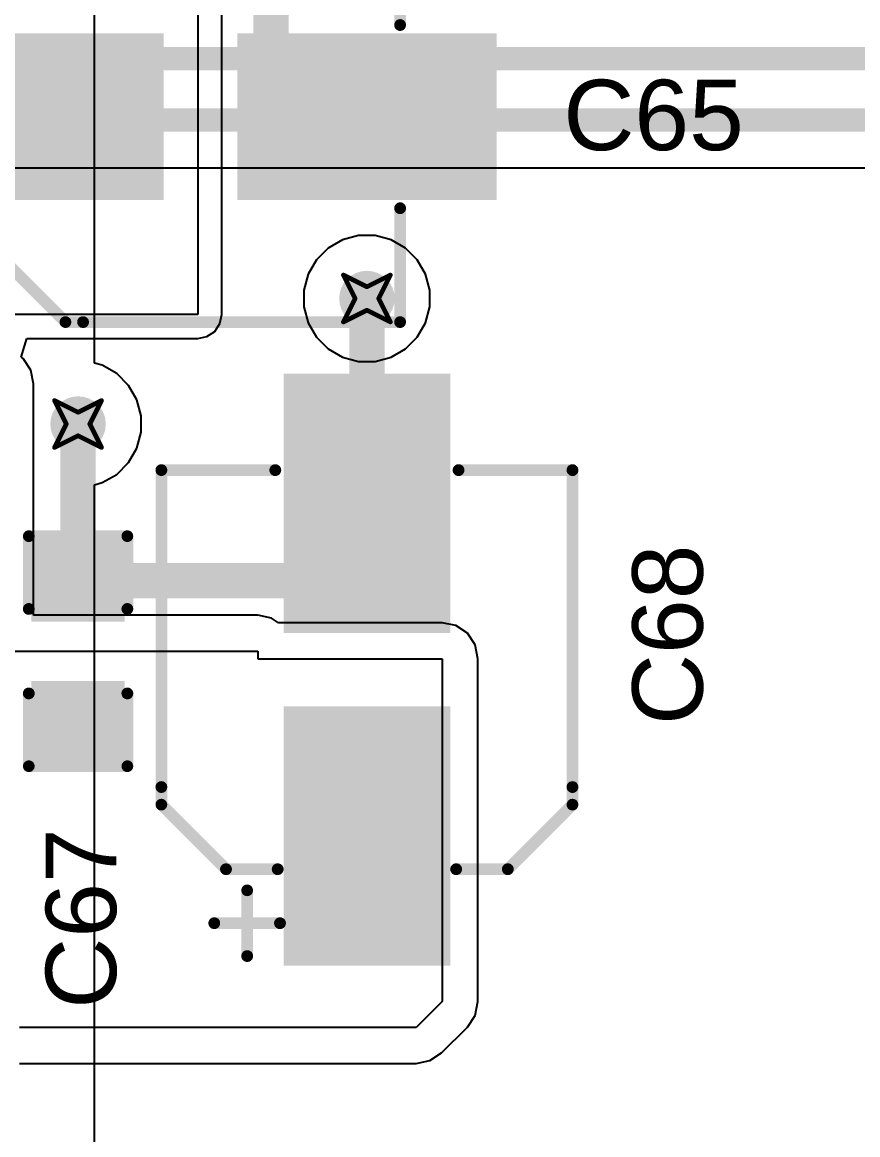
# Model space of a CAD drawing. Header units: inches. Extents: x -36 to 349, y -11 to 240.
# Drawn here: x 99.58 to 108.62, y 35.01 to 47.05 of the extents above; entities that cross this region are included whole.
import ezdxf

# ---------------------------------------------------------------- set-up
doc = ezdxf.new("R2010")
doc.units = ezdxf.units.IN
for name, color, linetype in [('Bottom Layer', 5, 'Continuous'), ('Drill Drawing', 1, 'Continuous'), ('Layer 1', 16, 'Continuous'), ('Layer 2', 76, 'Continuous'), ('Top Layer', 1, 'Continuous'), ('Top Overlay', 2, 'Continuous'), ('Top Paste', 8, 'Continuous'), ('Top Solder', 216, 'Continuous'), ('Via Holes', 16, 'Continuous')]:
    doc.layers.add(name, color=color, linetype=linetype)
doc.styles.add('Arial', font='', dxfattribs={"height": 0.2})
doc.styles.get('Arial').set_extended_font_data('Arial')

# ---------------------------------------------------------------- blocks, each defined once
blk = doc.blocks.new('RVT1E100M0405__33')
at = {"layer": 'Top Layer'}
for points in [[(-3.1, 0.8), (-0.5, 0.8), (-0.5, -0.8), (-3.1, -0.8)], [(0.5, 0.8), (3.1, 0.8), (3.1, -0.8), (0.5, -0.8)]]:
    blk.add_hatch(color=1, dxfattribs=at).paths.add_polyline_path(points)
at = {"layer": 'Top Paste'}
for points in [[(-3.1, 0.8), (-0.5, 0.8), (-0.5, -0.8), (-3.1, -0.8)], [(0.5, 0.8), (3.1, 0.8), (3.1, -0.8), (0.5, -0.8)]]:
    blk.add_hatch(color=8, dxfattribs=at).paths.add_polyline_path(points)
at = {"layer": 'Top Solder'}
for points in [[(-3.202, 0.902), (-0.398, 0.902), (-0.398, -0.902), (-3.202, -0.902)], [(0.398, 0.902), (3.202, 0.902), (3.202, -0.902), (0.398, -0.902)]]:
    blk.add_hatch(color=216, dxfattribs=at).paths.add_polyline_path(points)
at = {"layer": 'Top Overlay'}
for points in [[(-1.46, 2.223, 0.127, 0.127, 0), (-2.159, 1.524, 0.127, 0.127, 0)], [(-1.46, 2.223, 0.127, 0.127, 0), (-1.27, 2.223, 0.127, 0.127, 0)], [(-1.27, 2.223, 0.127, 0.127, 0), (2.159, 2.223, 0.127, 0.127, 0)], [(2.159, 2.223, 0.127, 0.127, 0), (2.159, 0.991, 0.127, 0.127, 0)], [(-2.743, 1.651, 0.127, 0.127, 0), (-2.743, 0.94, 0.127, 0.127, 0)], [(-2.159, 1.524, 0.127, 0.127, 0), (-2.159, 0.965, 0.127, 0.127, 0)], [(-3.099, 1.295, 0.127, 0.127, 0), (-2.388, 1.295, 0.127, 0.127, 0)], [(-2.159, -0.965, 0.127, 0.127, 0), (-2.159, -1.524, 0.127, 0.127, 0)], [(2.159, -0.991, 0.127, 0.127, 0), (2.159, -2.223, 0.127, 0.127, 0)], [(-2.159, -1.524, 0.127, 0.127, 0), (-1.46, -2.223, 0.127, 0.127, 0)], [(-1.46, -2.223, 0.127, 0.127, 0), (-1.27, -2.223, 0.127, 0.127, 0)], [(-1.27, -2.223, 0.127, 0.127, 0), (2.159, -2.223, 0.127, 0.127, 0)]]:
    blk.add_lwpolyline(points, format="xyseb", dxfattribs=at)
for points in [[(-1.492, 2.223, 0.0635, 0.0635, 1), (-1.429, 2.223, 0.0635, 0.0635, 1)], [(-1.492, 2.223, 0.0635, 0.0635, 1), (-1.429, 2.223, 0.0635, 0.0635, 1)], [(-1.302, 2.223, 0.0635, 0.0635, 1), (-1.238, 2.223, 0.0635, 0.0635, 1)], [(-1.302, 2.223, 0.0635, 0.0635, 1), (-1.238, 2.223, 0.0635, 0.0635, 1)], [(2.127, 2.223, 0.0635, 0.0635, 1), (2.191, 2.223, 0.0635, 0.0635, 1)], [(2.127, 2.223, 0.0635, 0.0635, 1), (2.191, 2.223, 0.0635, 0.0635, 1)], [(-2.775, 1.651, 0.0635, 0.0635, 1), (-2.711, 1.651, 0.0635, 0.0635, 1)], [(-2.191, 1.524, 0.0635, 0.0635, 1), (-2.127, 1.524, 0.0635, 0.0635, 1)], [(-2.191, 1.524, 0.0635, 0.0635, 1), (-2.127, 1.524, 0.0635, 0.0635, 1)], [(-3.131, 1.295, 0.0635, 0.0635, 1), (-3.067, 1.295, 0.0635, 0.0635, 1)], [(-2.419, 1.295, 0.0635, 0.0635, 1), (-2.356, 1.295, 0.0635, 0.0635, 1)], [(-2.775, 0.94, 0.0635, 0.0635, 1), (-2.711, 0.94, 0.0635, 0.0635, 1)], [(-2.191, 0.965, 0.0635, 0.0635, 1), (-2.127, 0.965, 0.0635, 0.0635, 1)], [(2.127, 0.991, 0.0635, 0.0635, 1), (2.191, 0.991, 0.0635, 0.0635, 1)], [(-2.191, -0.965, 0.0635, 0.0635, 1), (-2.127, -0.965, 0.0635, 0.0635, 1)], [(2.127, -0.991, 0.0635, 0.0635, 1), (2.191, -0.991, 0.0635, 0.0635, 1)], [(-2.191, -1.524, 0.0635, 0.0635, 1), (-2.127, -1.524, 0.0635, 0.0635, 1)], [(-2.191, -1.524, 0.0635, 0.0635, 1), (-2.127, -1.524, 0.0635, 0.0635, 1)], [(-1.492, -2.223, 0.0635, 0.0635, 1), (-1.429, -2.223, 0.0635, 0.0635, 1)], [(-1.492, -2.223, 0.0635, 0.0635, 1), (-1.429, -2.223, 0.0635, 0.0635, 1)], [(-1.302, -2.223, 0.0635, 0.0635, 1), (-1.238, -2.223, 0.0635, 0.0635, 1)], [(-1.302, -2.223, 0.0635, 0.0635, 1), (-1.238, -2.223, 0.0635, 0.0635, 1)], [(2.127, -2.223, 0.0635, 0.0635, 1), (2.191, -2.223, 0.0635, 0.0635, 1)], [(2.127, -2.223, 0.0635, 0.0635, 1), (2.191, -2.223, 0.0635, 0.0635, 1)]]:
    blk.add_lwpolyline(points, format="xyseb", close=True, dxfattribs=at)
blk = doc.blocks.new('C___0603_34')
at = {"layer": 'Top Layer'}
for points in [[(-0.381, 0.445), (-0.381, -0.445), (-1.143, -0.445), (-1.143, 0.445)], [(1.143, 0.445), (1.143, -0.445), (0.381, -0.445), (0.381, 0.445)]]:
    blk.add_hatch(color=1, dxfattribs=at).paths.add_polyline_path(points)
at = {"layer": 'Top Paste'}
for points in [[(-0.381, 0.445), (-0.381, -0.445), (-1.143, -0.445), (-1.143, 0.445)], [(1.143, 0.445), (1.143, -0.445), (0.381, -0.445), (0.381, 0.445)]]:
    blk.add_hatch(color=8, dxfattribs=at).paths.add_polyline_path(points)
at = {"layer": 'Top Solder'}
for points in [[(-0.321, 0.504), (-0.321, -0.504), (-1.203, -0.504), (-1.203, 0.504)], [(1.203, 0.504), (1.203, -0.504), (0.321, -0.504), (0.321, 0.504)]]:
    blk.add_hatch(color=216, dxfattribs=at).paths.add_polyline_path(points)
at = {"layer": 'Top Overlay'}
for points in [[(-0.457, 0.533, 0.127, 0.127, 0), (-1.245, 0.533, 0.127, 0.127, 0)], [(-1.245, -0.533, 0.127, 0.127, 0), (-1.245, 0.533, 0.127, 0.127, 0)], [(1.245, 0.533, 0.127, 0.127, 0), (0.457, 0.533, 0.127, 0.127, 0)], [(1.245, -0.533, 0.127, 0.127, 0), (1.245, 0.533, 0.127, 0.127, 0)], [(-0.457, -0.533, 0.127, 0.127, 0), (-1.245, -0.533, 0.127, 0.127, 0)], [(1.245, -0.533, 0.127, 0.127, 0), (0.457, -0.533, 0.127, 0.127, 0)]]:
    blk.add_lwpolyline(points, format="xyseb", dxfattribs=at)
for points in [[(-1.276, 0.533, 0.0635, 0.0635, 1), (-1.213, 0.533, 0.0635, 0.0635, 1)], [(-1.276, 0.533, 0.0635, 0.0635, 1), (-1.213, 0.533, 0.0635, 0.0635, 1)], [(-0.489, 0.533, 0.0635, 0.0635, 1), (-0.425, 0.533, 0.0635, 0.0635, 1)], [(0.425, 0.533, 0.0635, 0.0635, 1), (0.489, 0.533, 0.0635, 0.0635, 1)], [(1.213, 0.533, 0.0635, 0.0635, 1), (1.276, 0.533, 0.0635, 0.0635, 1)], [(1.213, 0.533, 0.0635, 0.0635, 1), (1.276, 0.533, 0.0635, 0.0635, 1)], [(-1.276, -0.533, 0.0635, 0.0635, 1), (-1.213, -0.533, 0.0635, 0.0635, 1)], [(-1.276, -0.533, 0.0635, 0.0635, 1), (-1.213, -0.533, 0.0635, 0.0635, 1)], [(-0.489, -0.533, 0.0635, 0.0635, 1), (-0.425, -0.533, 0.0635, 0.0635, 1)], [(0.425, -0.533, 0.0635, 0.0635, 1), (0.489, -0.533, 0.0635, 0.0635, 1)], [(1.213, -0.533, 0.0635, 0.0635, 1), (1.276, -0.533, 0.0635, 0.0635, 1)], [(1.213, -0.533, 0.0635, 0.0635, 1), (1.276, -0.533, 0.0635, 0.0635, 1)]]:
    blk.add_lwpolyline(points, format="xyseb", close=True, dxfattribs=at)
blk = doc.blocks.new('RVT1E100M0405__36')
at = {"layer": 'Top Layer'}
for points in [[(-3.1, 0.8), (-0.5, 0.8), (-0.5, -0.8), (-3.1, -0.8)], [(0.5, 0.8), (3.1, 0.8), (3.1, -0.8), (0.5, -0.8)]]:
    blk.add_hatch(color=1, dxfattribs=at).paths.add_polyline_path(points)
at = {"layer": 'Top Paste'}
for points in [[(-3.1, 0.8), (-0.5, 0.8), (-0.5, -0.8), (-3.1, -0.8)], [(0.5, 0.8), (3.1, 0.8), (3.1, -0.8), (0.5, -0.8)]]:
    blk.add_hatch(color=8, dxfattribs=at).paths.add_polyline_path(points)
at = {"layer": 'Top Solder'}
for points in [[(-3.202, 0.902), (-0.398, 0.902), (-0.398, -0.902), (-3.202, -0.902)], [(0.398, 0.902), (3.202, 0.902), (3.202, -0.902), (0.398, -0.902)]]:
    blk.add_hatch(color=216, dxfattribs=at).paths.add_polyline_path(points)
at = {"layer": 'Top Overlay'}
for points in [[(-2.159, 1.524, 0.127, 0.127, 0), (-1.46, 2.223, 0.127, 0.127, 0)], [(-1.46, 2.223, 0.127, 0.127, 0), (-1.27, 2.223, 0.127, 0.127, 0)], [(-1.27, 2.223, 0.127, 0.127, 0), (2.159, 2.223, 0.127, 0.127, 0)], [(2.159, 0.991, 0.127, 0.127, 0), (2.159, 2.223, 0.127, 0.127, 0)], [(-2.743, 0.94, 0.127, 0.127, 0), (-2.743, 1.651, 0.127, 0.127, 0)], [(-2.159, 1.524, 0.127, 0.127, 0), (-2.159, 0.965, 0.127, 0.127, 0)], [(-3.099, 1.295, 0.127, 0.127, 0), (-2.388, 1.295, 0.127, 0.127, 0)], [(-2.159, -1.524, 0.127, 0.127, 0), (-2.159, -0.965, 0.127, 0.127, 0)], [(2.159, -2.223, 0.127, 0.127, 0), (2.159, -0.991, 0.127, 0.127, 0)], [(-2.159, -1.524, 0.127, 0.127, 0), (-1.46, -2.223, 0.127, 0.127, 0)], [(-1.46, -2.223, 0.127, 0.127, 0), (-1.27, -2.223, 0.127, 0.127, 0)], [(-1.27, -2.223, 0.127, 0.127, 0), (2.159, -2.223, 0.127, 0.127, 0)]]:
    blk.add_lwpolyline(points, format="xyseb", dxfattribs=at)
for points in [[(-1.492, 2.223, 0.0635, 0.0635, 1), (-1.429, 2.223, 0.0635, 0.0635, 1)], [(-1.492, 2.223, 0.0635, 0.0635, 1), (-1.429, 2.223, 0.0635, 0.0635, 1)], [(-1.302, 2.223, 0.0635, 0.0635, 1), (-1.238, 2.223, 0.0635, 0.0635, 1)], [(-1.302, 2.223, 0.0635, 0.0635, 1), (-1.238, 2.223, 0.0635, 0.0635, 1)], [(2.127, 2.223, 0.0635, 0.0635, 1), (2.191, 2.223, 0.0635, 0.0635, 1)], [(2.127, 2.223, 0.0635, 0.0635, 1), (2.191, 2.223, 0.0635, 0.0635, 1)], [(-2.775, 1.651, 0.0635, 0.0635, 1), (-2.711, 1.651, 0.0635, 0.0635, 1)], [(-2.191, 1.524, 0.0635, 0.0635, 1), (-2.127, 1.524, 0.0635, 0.0635, 1)], [(-2.191, 1.524, 0.0635, 0.0635, 1), (-2.127, 1.524, 0.0635, 0.0635, 1)], [(-3.131, 1.295, 0.0635, 0.0635, 1), (-3.067, 1.295, 0.0635, 0.0635, 1)], [(-2.419, 1.295, 0.0635, 0.0635, 1), (-2.356, 1.295, 0.0635, 0.0635, 1)], [(-2.775, 0.94, 0.0635, 0.0635, 1), (-2.711, 0.94, 0.0635, 0.0635, 1)], [(-2.191, 0.965, 0.0635, 0.0635, 1), (-2.127, 0.965, 0.0635, 0.0635, 1)], [(2.127, 0.991, 0.0635, 0.0635, 1), (2.191, 0.991, 0.0635, 0.0635, 1)], [(-2.191, -0.965, 0.0635, 0.0635, 1), (-2.127, -0.965, 0.0635, 0.0635, 1)], [(2.127, -0.991, 0.0635, 0.0635, 1), (2.191, -0.991, 0.0635, 0.0635, 1)], [(-2.191, -1.524, 0.0635, 0.0635, 1), (-2.127, -1.524, 0.0635, 0.0635, 1)], [(-2.191, -1.524, 0.0635, 0.0635, 1), (-2.127, -1.524, 0.0635, 0.0635, 1)], [(-1.492, -2.223, 0.0635, 0.0635, 1), (-1.429, -2.223, 0.0635, 0.0635, 1)], [(-1.492, -2.223, 0.0635, 0.0635, 1), (-1.429, -2.223, 0.0635, 0.0635, 1)], [(-1.302, -2.223, 0.0635, 0.0635, 1), (-1.238, -2.223, 0.0635, 0.0635, 1)], [(-1.302, -2.223, 0.0635, 0.0635, 1), (-1.238, -2.223, 0.0635, 0.0635, 1)], [(2.127, -2.223, 0.0635, 0.0635, 1), (2.191, -2.223, 0.0635, 0.0635, 1)], [(2.127, -2.223, 0.0635, 0.0635, 1), (2.191, -2.223, 0.0635, 0.0635, 1)]]:
    blk.add_lwpolyline(points, format="xyseb", close=True, dxfattribs=at)

msp = doc.modelspace()

# ---------------------------------------------------------------- hatches: boundary and pattern name
at = {"layer": 'Bottom Layer'}
h = msp.add_hatch(color=5, dxfattribs=at)
edge = h.paths.add_edge_path()
edge.add_arc((103.311, 44.057), 0.3, 0, 360)
h = msp.add_hatch(color=5, dxfattribs=at)
edge = h.paths.add_edge_path()
edge.add_arc((100.187, 42.699), 0.3, 0, 360)
at = {"layer": 'Layer 1'}
h = msp.add_hatch(color=16, dxfattribs=at)
edge = h.paths.add_edge_path()
edge.add_arc((103.311, 44.057), 0.3, 0, 360)
h = msp.add_hatch(color=16, dxfattribs=at)
edge = h.paths.add_edge_path()
edge.add_arc((100.187, 42.699), 0.3, 0, 360)
at = {"layer": 'Layer 2'}
h = msp.add_hatch(color=76, dxfattribs=at)
edge = h.paths.add_edge_path()
edge.add_arc((103.311, 44.057), 0.3, 0, 360)
h = msp.add_hatch(color=76, dxfattribs=at)
edge = h.paths.add_edge_path()
edge.add_arc((100.187, 42.699), 0.3, 0, 360)
at = {"layer": 'Top Layer'}
h = msp.add_hatch(color=1, dxfattribs=at)
edge = h.paths.add_edge_path()
edge.add_arc((103.311, 44.057), 0.3, 0, 360)
h = msp.add_hatch(color=1, dxfattribs=at)
edge = h.paths.add_edge_path()
edge.add_arc((100.187, 42.699), 0.3, 0, 360)
at = {"layer": 'Via Holes'}
h = msp.add_hatch(color=7, dxfattribs=at)
edge = h.paths.add_edge_path()
edge.add_arc((103.311, 44.057), 0.15, 0, 360)
h = msp.add_hatch(color=7, dxfattribs=at)
edge = h.paths.add_edge_path()
edge.add_arc((100.187, 42.699), 0.15, 0, 360)

# ---------------------------------------------------------------- linework, layer by layer
at = {"layer": 'Bottom Layer'}
msp.add_line((98.164, 45.472), (122.935, 45.472), dxfattribs=at)
for points in [[(33.121, 46.653, 0.254, 0.254, 0), (153.177, 46.653, 0.254, 0.254, 0)], [(32.81, 45.989, 0.254, 0.254, 0), (152.717, 45.989, 0.254, 0.254, 0)]]:
    msp.add_lwpolyline(points, format="xyseb", dxfattribs=at)
at = {"layer": 'Drill Drawing'}
for points in [[(103.057, 44.311, 0.0508, 0.0508, 0), (103.311, 44.184, 0.0508, 0.0508, 0)], [(103.057, 44.311, 0.0508, 0.0508, 0), (103.184, 44.057, 0.0508, 0.0508, 0)], [(103.311, 44.184, 0.0508, 0.0508, 0), (103.565, 44.311, 0.0508, 0.0508, 0)], [(103.438, 44.057, 0.0508, 0.0508, 0), (103.565, 44.311, 0.0508, 0.0508, 0)], [(103.057, 43.803, 0.0508, 0.0508, 0), (103.184, 44.057, 0.0508, 0.0508, 0)], [(103.438, 44.057, 0.0508, 0.0508, 0), (103.565, 43.803, 0.0508, 0.0508, 0)], [(103.057, 43.803, 0.0508, 0.0508, 0), (103.311, 43.93, 0.0508, 0.0508, 0)], [(103.311, 43.93, 0.0508, 0.0508, 0), (103.565, 43.803, 0.0508, 0.0508, 0)], [(99.933, 42.953, 0.0508, 0.0508, 0), (100.187, 42.826, 0.0508, 0.0508, 0)], [(99.933, 42.953, 0.0508, 0.0508, 0), (100.06, 42.699, 0.0508, 0.0508, 0)], [(100.187, 42.826, 0.0508, 0.0508, 0), (100.441, 42.953, 0.0508, 0.0508, 0)], [(100.314, 42.699, 0.0508, 0.0508, 0), (100.441, 42.953, 0.0508, 0.0508, 0)], [(99.933, 42.445, 0.0508, 0.0508, 0), (100.06, 42.699, 0.0508, 0.0508, 0)], [(100.314, 42.699, 0.0508, 0.0508, 0), (100.441, 42.445, 0.0508, 0.0508, 0)], [(99.933, 42.445, 0.0508, 0.0508, 0), (100.187, 42.572, 0.0508, 0.0508, 0)], [(100.187, 42.572, 0.0508, 0.0508, 0), (100.441, 42.445, 0.0508, 0.0508, 0)]]:
    msp.add_lwpolyline(points, format="xyseb", dxfattribs=at)
for points in [[(103.044, 44.311, 0.0254, 0.0254, 1), (103.069, 44.311, 0.0254, 0.0254, 1)], [(103.044, 44.311, 0.0254, 0.0254, 1), (103.069, 44.311, 0.0254, 0.0254, 1)], [(103.552, 44.311, 0.0254, 0.0254, 1), (103.577, 44.311, 0.0254, 0.0254, 1)], [(103.552, 44.311, 0.0254, 0.0254, 1), (103.577, 44.311, 0.0254, 0.0254, 1)], [(103.298, 44.184, 0.0254, 0.0254, 1), (103.323, 44.184, 0.0254, 0.0254, 1)], [(103.298, 44.184, 0.0254, 0.0254, 1), (103.323, 44.184, 0.0254, 0.0254, 1)], [(103.171, 44.057, 0.0254, 0.0254, 1), (103.196, 44.057, 0.0254, 0.0254, 1)], [(103.171, 44.057, 0.0254, 0.0254, 1), (103.196, 44.057, 0.0254, 0.0254, 1)], [(103.425, 44.057, 0.0254, 0.0254, 1), (103.45, 44.057, 0.0254, 0.0254, 1)], [(103.425, 44.057, 0.0254, 0.0254, 1), (103.45, 44.057, 0.0254, 0.0254, 1)], [(103.298, 43.93, 0.0254, 0.0254, 1), (103.323, 43.93, 0.0254, 0.0254, 1)], [(103.298, 43.93, 0.0254, 0.0254, 1), (103.323, 43.93, 0.0254, 0.0254, 1)], [(103.044, 43.803, 0.0254, 0.0254, 1), (103.069, 43.803, 0.0254, 0.0254, 1)], [(103.044, 43.803, 0.0254, 0.0254, 1), (103.069, 43.803, 0.0254, 0.0254, 1)], [(103.552, 43.803, 0.0254, 0.0254, 1), (103.577, 43.803, 0.0254, 0.0254, 1)], [(103.552, 43.803, 0.0254, 0.0254, 1), (103.577, 43.803, 0.0254, 0.0254, 1)], [(99.92, 42.953, 0.0254, 0.0254, 1), (99.945, 42.953, 0.0254, 0.0254, 1)], [(99.92, 42.953, 0.0254, 0.0254, 1), (99.945, 42.953, 0.0254, 0.0254, 1)], [(100.428, 42.953, 0.0254, 0.0254, 1), (100.453, 42.953, 0.0254, 0.0254, 1)], [(100.428, 42.953, 0.0254, 0.0254, 1), (100.453, 42.953, 0.0254, 0.0254, 1)], [(100.174, 42.826, 0.0254, 0.0254, 1), (100.199, 42.826, 0.0254, 0.0254, 1)], [(100.174, 42.826, 0.0254, 0.0254, 1), (100.199, 42.826, 0.0254, 0.0254, 1)], [(100.047, 42.699, 0.0254, 0.0254, 1), (100.072, 42.699, 0.0254, 0.0254, 1)], [(100.047, 42.699, 0.0254, 0.0254, 1), (100.072, 42.699, 0.0254, 0.0254, 1)], [(100.301, 42.699, 0.0254, 0.0254, 1), (100.326, 42.699, 0.0254, 0.0254, 1)], [(100.301, 42.699, 0.0254, 0.0254, 1), (100.326, 42.699, 0.0254, 0.0254, 1)], [(100.174, 42.572, 0.0254, 0.0254, 1), (100.199, 42.572, 0.0254, 0.0254, 1)], [(100.174, 42.572, 0.0254, 0.0254, 1), (100.199, 42.572, 0.0254, 0.0254, 1)], [(99.92, 42.445, 0.0254, 0.0254, 1), (99.945, 42.445, 0.0254, 0.0254, 1)], [(99.92, 42.445, 0.0254, 0.0254, 1), (99.945, 42.445, 0.0254, 0.0254, 1)], [(100.428, 42.445, 0.0254, 0.0254, 1), (100.453, 42.445, 0.0254, 0.0254, 1)], [(100.428, 42.445, 0.0254, 0.0254, 1), (100.453, 42.445, 0.0254, 0.0254, 1)]]:
    msp.add_lwpolyline(points, format="xyseb", close=True, dxfattribs=at)
at = {"layer": 'Layer 2'}
for p, q in [((100.364, 43.357), (100.364, 48.514)), ((103.048, 44.691), (102.893, 44.602)), ((103.221, 44.738), (103.048, 44.691)), ((103.4, 44.738), (103.221, 44.738)), ((103.574, 44.691), (103.4, 44.738)), ((103.729, 44.602), (103.574, 44.691)), ((102.893, 44.602), (102.766, 44.475)), ((103.856, 44.475), (103.729, 44.602)), ((102.766, 44.475), (102.676, 44.319)), ((103.945, 44.319), (103.856, 44.475)), ((102.676, 44.319), (102.63, 44.146)), ((103.992, 44.146), (103.945, 44.319)), ((102.63, 44.146), (102.63, 43.967)), ((103.992, 43.967), (103.992, 44.146)), ((102.63, 43.967), (102.676, 43.794)), ((103.945, 43.794), (103.992, 43.967)), ((102.676, 43.794), (102.766, 43.638)), ((103.856, 43.638), (103.945, 43.794)), ((102.766, 43.638), (102.893, 43.512)), ((103.729, 43.512), (103.856, 43.638)), ((102.893, 43.512), (103.048, 43.422)), ((103.574, 43.422), (103.729, 43.512)), ((100.449, 43.334), (100.364, 43.357)), ((103.048, 43.422), (103.221, 43.376)), ((103.221, 43.376), (103.4, 43.376)), ((103.4, 43.376), (103.574, 43.422)), ((100.605, 43.244), (100.449, 43.334)), ((100.732, 43.117), (100.605, 43.244)), ((100.821, 42.962), (100.732, 43.117)), ((100.868, 42.789), (100.821, 42.962)), ((100.868, 42.61), (100.868, 42.789)), ((100.821, 42.436), (100.868, 42.61)), ((100.732, 42.281), (100.821, 42.436)), ((100.605, 42.154), (100.732, 42.281)), ((100.449, 42.065), (100.605, 42.154)), ((100.364, 42.042), (100.449, 42.065)), ((100.364, 21.311), (100.364, 42.042))]:
    msp.add_line(p, q, dxfattribs=at)
at = {"layer": 'Top Layer'}
for p, q in [((101.482, 54.026), (101.482, 43.884)), ((101.741, 43.884), (101.741, 54.026)), ((101.482, 43.884), (98.466, 43.884)), ((101.721, 43.785), (101.741, 43.884)), ((101.581, 43.645), (101.665, 43.701)), ((101.665, 43.701), (101.721, 43.785)), ((99.572, 43.422), (99.634, 43.625)), ((99.634, 43.625), (101.482, 43.625)), ((101.482, 43.625), (101.581, 43.645)), ((99.592, 43.409), (99.572, 43.422)), ((99.676, 43.283), (99.592, 43.409)), ((99.706, 43.134), (99.676, 43.283)), ((99.706, 40.63), (99.706, 43.134)), ((102.13, 40.63), (99.706, 40.63)), ((102.278, 40.6), (102.13, 40.63)), ((102.355, 40.549), (102.278, 40.6)), ((104.124, 40.549), (102.355, 40.549)), ((104.272, 40.519), (104.124, 40.549)), ((104.398, 40.435), (104.272, 40.519)), ((104.482, 40.309), (104.398, 40.435)), ((99.317, 40.241), (102.13, 40.241)), ((102.13, 40.241), (102.13, 40.16)), ((104.512, 40.16), (104.482, 40.309)), ((102.13, 40.16), (104.124, 40.16)), ((104.124, 40.16), (104.124, 36.449)), ((104.512, 36.449), (104.512, 40.16)), ((104.124, 36.449), (103.844, 36.17)), ((104.482, 36.3), (104.512, 36.449)), ((104.398, 36.174), (104.482, 36.3)), ((103.844, 36.17), (99.552, 36.17)), ((104.119, 35.895), (104.398, 36.174)), ((103.993, 35.811), (104.119, 35.895)), ((99.552, 35.781), (103.844, 35.781)), ((103.844, 35.781), (103.993, 35.811))]:
    msp.add_line(p, q, dxfattribs=at)
for points in [[(102.273, 46.723, 0.381, 0.381, 0), (102.273, 49.047, 0.381, 0.381, 0)], [(102.273, 46.723, 0.203, 0.203, 0), (102.971, 46.025, 0.203, 0.203, 0)], [(102.971, 46.025, 0.203, 0.203, 0), (103.311, 46.025, 0.203, 0.203, 0)], [(103.311, 41.841, 0.381, 0.381, 0), (103.311, 44.057, 0.381, 0.381, 0)], [(100.187, 41.003, 0.381, 0.381, 0), (100.187, 42.699, 0.381, 0.381, 0)], [(103.311, 41.702, 0.203, 0.203, 0), (103.311, 41.841, 0.203, 0.203, 0)], [(102.612, 41.003, 0.203, 0.203, 0), (103.311, 41.702, 0.203, 0.203, 0)], [(100.187, 41.003, 0.381, 0.381, 0), (102.612, 41.003, 0.381, 0.381, 0)]]:
    msp.add_lwpolyline(points, format="xyseb", dxfattribs=at)
for points in [[(102.178, 46.723, 0.191, 0.191, 1), (102.368, 46.723, 0.191, 0.191, 1)], [(102.222, 46.723, 0.102, 0.102, 1), (102.324, 46.723, 0.102, 0.102, 1)], [(102.92, 46.025, 0.102, 0.102, 1), (103.022, 46.025, 0.102, 0.102, 1)], [(102.92, 46.025, 0.102, 0.102, 1), (103.022, 46.025, 0.102, 0.102, 1)], [(103.26, 46.025, 0.102, 0.102, 1), (103.362, 46.025, 0.102, 0.102, 1)], [(103.216, 44.057, 0.191, 0.191, 1), (103.406, 44.057, 0.191, 0.191, 1)], [(100.091, 42.699, 0.191, 0.191, 1), (100.282, 42.699, 0.191, 0.191, 1)], [(103.216, 41.841, 0.191, 0.191, 1), (103.406, 41.841, 0.191, 0.191, 1)], [(103.26, 41.841, 0.102, 0.102, 1), (103.362, 41.841, 0.102, 0.102, 1)], [(103.26, 41.702, 0.102, 0.102, 1), (103.362, 41.702, 0.102, 0.102, 1)], [(103.26, 41.702, 0.102, 0.102, 1), (103.362, 41.702, 0.102, 0.102, 1)], [(100.091, 41.003, 0.191, 0.191, 1), (100.282, 41.003, 0.191, 0.191, 1)], [(100.091, 41.003, 0.191, 0.191, 1), (100.282, 41.003, 0.191, 0.191, 1)], [(102.517, 41.003, 0.191, 0.191, 1), (102.708, 41.003, 0.191, 0.191, 1)], [(102.562, 41.003, 0.102, 0.102, 1), (102.663, 41.003, 0.102, 0.102, 1)]]:
    msp.add_lwpolyline(points, format="xyseb", close=True, dxfattribs=at)

# ---------------------------------------------------------------- block references
msp.add_blockref('RVT1E100M0405__36', (101.511, 46.025))
for name, p, rotation in [('RVT1E100M0405__33', (103.311, 40.041), 90), ('C___0603_34', (100.187, 40.241), 270)]:
    msp.add_blockref(name, p, dxfattribs=dict(rotation=rotation))

# ---------------------------------------------------------------- texts
at = {"layer": 'Top Overlay', "style": 'Arial'}
msp.add_text('C65', height=0.762, dxfattribs=at).set_placement((105.435, 45.662))
for s, p in [('C68', (106.943, 39.442)), ('C67', (100.599, 36.372))]:
    msp.add_text(s, height=0.762, rotation=90, dxfattribs=at).set_placement(p)

doc.saveas('drawing.dxf')
